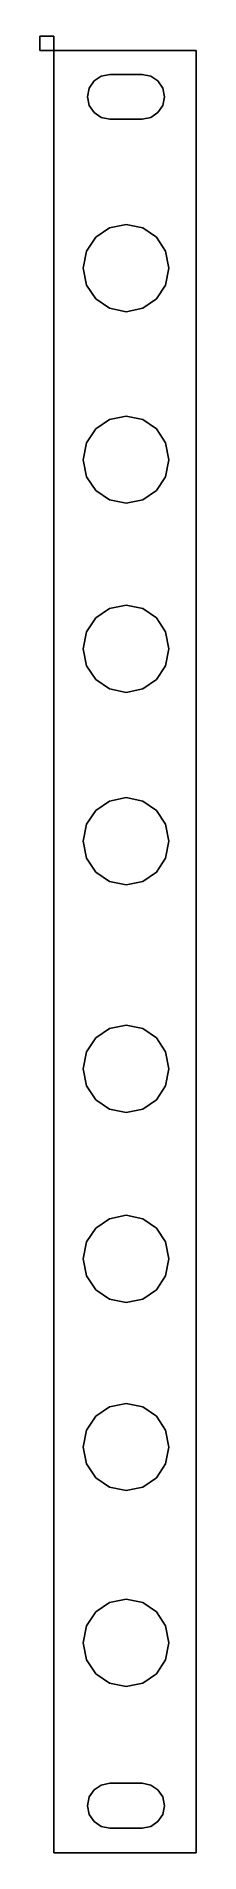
# Model space of a CAD drawing. Extents: x 4 to 15, y 3 to 133.
import ezdxf

# ---------------------------------------------------------------- set-up
doc = ezdxf.new("R2010")
doc.units = 0

msp = doc.modelspace()

# ---------------------------------------------------------------- linework, layer by layer
at = {"layer": 'Layer 1'}
for p, q in [((4.07493, 133.083), (5.0747, 133.083)), ((4.07493, 132.083), (4.07493, 133.083)), ((5.0747, 133.083), (5.0747, 132.083)), ((5.0747, 132.083), (4.07493, 132.083)), ((7.600528, 129.392136), (7.942444, 129.900605)), ((7.942444, 129.900605), (8.450783, 130.242732)), ((8.450783, 130.242732), (9.07521, 130.368)), ((9.07521, 130.368), (11.375, 130.368)), ((9.07521, 130.368), (9.07521, 130.368)), ((11.375, 130.368), (11.998831, 130.242786)), ((11.998831, 130.242786), (12.507236, 129.900746)), ((12.507236, 129.900746), (12.849484, 129.392283)), ((7.47537, 128.76784), (7.600528, 129.392136)), ((7.600528, 128.14416), (7.47537, 128.76784)), ((12.97484, 128.7678), (12.849483, 128.144118)), ((12.849484, 129.392283), (12.97484, 128.7678)), ((7.942445, 127.635738), (7.600528, 128.14416)), ((8.450784, 127.293407), (7.942445, 127.635738)), ((9.07521, 127.168), (8.450784, 127.293407)), ((11.375, 127.16796), (9.07521, 127.168)), ((11.998829, 127.293366), (11.375, 127.16796)), ((12.507235, 127.635696), (11.998829, 127.293366)), ((12.849483, 128.144118), (12.507235, 127.635696)), ((8.065413, 118.744359), (9.039517, 119.412187)), ((9.039517, 119.412187), (10.23243, 119.65708)), ((10.23243, 119.65708), (11.425195, 119.412174)), ((11.425195, 119.412174), (12.399316, 118.744385)), ((7.408674, 117.753871), (8.065413, 118.744359)), ((12.399316, 118.744385), (13.056136, 117.753923)), ((7.16786, 116.541), (7.408674, 117.753871)), ((13.056136, 117.753923), (13.297, 116.541)), ((7.408674, 115.327981), (7.16786, 116.541)), ((13.297, 116.541), (13.056136, 115.327981)), ((13.297, 116.541), (13.297, 116.541)), ((8.065413, 114.33751), (7.408674, 115.327981)), ((9.039517, 113.669764), (8.065413, 114.33751)), ((12.399316, 114.33751), (11.425195, 113.669764)), ((13.056136, 115.327981), (12.399316, 114.33751)), ((10.23243, 113.42492), (9.039517, 113.669764)), ((11.425195, 113.669764), (10.23243, 113.42492)), ((7.408674, 104.076073), (8.065413, 105.066665)), ((8.065413, 105.066665), (9.039517, 105.734532)), ((9.039517, 105.734532), (10.23243, 105.97943)), ((10.23243, 105.97943), (11.425195, 105.734322)), ((11.425195, 105.734322), (12.399316, 105.066429)), ((12.399316, 105.066429), (13.056136, 104.075929)), ((7.16786, 102.863), (7.408674, 104.076073)), ((13.056136, 104.075929), (13.297, 102.863)), ((7.408674, 101.650129), (7.16786, 102.863)), ((13.297, 102.863), (13.056136, 101.650129)), ((13.297, 102.863), (13.297, 102.863)), ((8.065413, 100.659641), (7.408674, 101.650129)), ((13.056136, 101.650129), (12.399316, 100.659641)), ((9.039517, 99.991813), (8.065413, 100.659641)), ((10.23243, 99.74692), (9.039517, 99.991813)), ((11.425195, 99.991813), (10.23243, 99.74692)), ((12.399316, 100.659641), (11.425195, 99.991813)), ((8.065413, 91.569859), (9.039517, 92.237687)), ((9.039517, 92.237687), (10.23243, 92.48258)), ((10.23243, 92.48258), (11.425195, 92.237688)), ((11.425195, 92.237688), (12.399316, 91.569848)), ((7.408674, 90.579371), (8.065413, 91.569859)), ((12.399316, 91.569848), (13.056136, 90.579353)), ((7.16786, 89.3665), (7.408674, 90.579371)), ((13.056136, 90.579353), (13.297, 89.3665)), ((7.408674, 88.153629), (7.16786, 89.3665)), ((13.297, 89.3665), (13.056136, 88.153629)), ((13.297, 89.3665), (13.297, 89.3665)), ((8.065413, 87.163141), (7.408674, 88.153629)), ((9.039517, 86.495313), (8.065413, 87.163141)), ((12.399316, 87.163141), (11.425195, 86.495313)), ((13.056136, 88.153629), (12.399316, 87.163141)), ((10.23243, 86.25042), (9.039517, 86.495313)), ((11.425195, 86.495313), (10.23243, 86.25042)), ((7.408674, 76.837073), (8.065413, 77.827665)), ((8.065413, 77.827665), (9.039517, 78.495532)), ((9.039517, 78.495532), (10.23243, 78.74043)), ((10.23243, 78.74043), (11.425195, 78.495519)), ((11.425195, 78.495519), (12.399316, 77.827654)), ((12.399316, 77.827654), (13.056136, 76.837069)), ((7.16786, 75.624), (7.408674, 76.837073)), ((13.056136, 76.837069), (13.297, 75.624)), ((7.408674, 74.411129), (7.16786, 75.624)), ((13.297, 75.624), (13.056136, 74.411129)), ((13.297, 75.624), (13.297, 75.624)), ((8.065413, 73.420641), (7.408674, 74.411129)), ((13.056136, 74.411129), (12.399316, 73.420641)), ((9.039517, 72.752813), (8.065413, 73.420641)), ((10.23243, 72.50792), (9.039517, 72.752813)), ((11.425195, 72.752813), (10.23243, 72.50792)), ((12.399316, 73.420641), (11.425195, 72.752813)), ((8.065413, 61.580965), (9.039517, 62.248832)), ((9.039517, 62.248832), (10.23243, 62.49373)), ((10.23243, 62.49373), (11.425195, 62.248819)), ((11.425195, 62.248819), (12.399316, 61.580954)), ((7.408674, 60.590373), (8.065413, 61.580965)), ((12.399316, 61.580954), (13.056136, 60.590369)), ((7.16786, 59.3773), (7.408674, 60.590373)), ((13.056136, 60.590369), (13.297, 59.3773)), ((7.408674, 58.164429), (7.16786, 59.3773)), ((13.297, 59.3773), (13.056136, 58.164429)), ((13.297, 59.3773), (13.297, 59.3773)), ((8.065413, 57.173941), (7.408674, 58.164429)), ((9.039517, 56.506113), (8.065413, 57.173941)), ((12.399316, 57.173941), (11.425195, 56.506113)), ((13.056136, 58.164429), (12.399316, 57.173941)), ((10.23243, 56.26122), (9.039517, 56.506113)), ((11.425195, 56.506113), (10.23243, 56.26122)), ((7.408674, 47.021119), (8.065413, 48.01159)), ((8.065413, 48.01159), (9.039517, 48.679336)), ((9.039517, 48.679336), (10.23243, 48.92418)), ((10.23243, 48.92418), (11.425195, 48.679345)), ((11.425195, 48.679345), (12.399316, 48.011597)), ((12.399316, 48.011597), (13.056136, 47.021122)), ((7.16786, 45.8081), (7.408674, 47.021119)), ((13.056136, 47.021122), (13.297, 45.8081)), ((7.408674, 44.595229), (7.16786, 45.8081)), ((13.297, 45.8081), (13.056136, 44.595229)), ((13.297, 45.8081), (13.297, 45.8081)), ((8.065413, 43.604741), (7.408674, 44.595229)), ((13.056136, 44.595229), (12.399316, 43.604741)), ((9.039517, 42.936913), (8.065413, 43.604741)), ((10.23243, 42.69202), (9.039517, 42.936913)), ((11.425195, 42.936913), (10.23243, 42.69202)), ((12.399316, 43.604741), (11.425195, 42.936913)), ((8.065413, 34.588359), (9.039517, 35.256187)), ((9.039517, 35.256187), (10.23243, 35.50108)), ((10.23243, 35.50108), (11.425195, 35.256188)), ((11.425195, 35.256188), (12.399316, 34.588347)), ((7.408674, 33.597871), (8.065413, 34.588359)), ((12.399316, 34.588347), (13.056136, 33.597853)), ((7.16786, 32.385), (7.408674, 33.597871)), ((13.056136, 33.597853), (13.297, 32.385)), ((7.408674, 31.171981), (7.16786, 32.385)), ((8.065413, 30.18151), (7.408674, 31.171981)), ((13.056136, 31.171981), (12.399316, 30.18151)), ((13.297, 32.385), (13.056136, 31.171981)), ((13.297, 32.385), (13.297, 32.385)), ((9.039517, 29.513764), (8.065413, 30.18151)), ((12.399316, 30.18151), (11.425195, 29.513764)), ((10.23243, 29.26892), (9.039517, 29.513764)), ((11.425195, 29.513764), (10.23243, 29.26892)), ((8.065413, 20.610959), (9.039517, 21.278787)), ((9.039517, 21.278787), (10.23243, 21.52368)), ((10.23243, 21.52368), (11.425195, 21.278788)), ((11.425195, 21.278788), (12.399316, 20.610948)), ((7.16786, 18.4076), (7.408674, 19.620471)), ((7.408674, 19.620471), (8.065413, 20.610959)), ((12.399316, 20.610948), (13.056136, 19.620453)), ((13.056136, 19.620453), (13.297, 18.4076)), ((7.408674, 17.194581), (7.16786, 18.4076)), ((13.297, 18.4076), (13.056136, 17.194581)), ((13.297, 18.4076), (13.297, 18.4076)), ((8.065413, 16.20411), (7.408674, 17.194581)), ((13.056136, 17.194581), (12.399316, 16.20411)), ((9.039517, 15.536364), (8.065413, 16.20411)), ((12.399316, 16.20411), (11.425195, 15.536364)), ((10.23243, 15.29152), (9.039517, 15.536364)), ((11.425195, 15.536364), (10.23243, 15.29152)), ((7.600528, 7.403373), (7.942444, 7.911836)), ((7.942444, 7.911836), (8.450783, 8.253876)), ((8.450783, 8.253876), (9.07521, 8.37909)), ((9.07521, 8.37909), (11.375, 8.37909)), ((9.07521, 8.37909), (9.07521, 8.37909)), ((11.375, 8.37909), (11.998831, 8.253876)), ((11.998831, 8.253876), (12.507236, 7.911836)), ((12.507236, 7.911836), (12.849484, 7.403373)), ((7.47537, 6.77889), (7.600528, 7.403373)), ((7.600528, 6.15521), (7.47537, 6.77889)), ((12.97484, 6.77889), (12.849483, 6.155208)), ((12.849484, 7.403373), (12.97484, 6.77889)), ((7.942445, 5.646788), (7.600528, 6.15521)), ((8.450784, 5.304457), (7.942445, 5.646788)), ((9.07521, 5.17905), (8.450784, 5.304457)), ((11.998829, 5.304456), (11.375, 5.17905)), ((12.507235, 5.646786), (11.998829, 5.304456)), ((12.849483, 6.155208), (12.507235, 5.646786)), ((11.375, 5.17905), (9.07521, 5.17905))]:
    msp.add_line(p, q, dxfattribs=at)
at = {"layer": 'Page 1'}
for p, q in [((15.2347, 132.083), (5.0747, 132.083)), ((5.0747, 132.083), (5.0747, 3.42723)), ((15.2347, 3.42723), (15.2347, 132.083)), ((5.0747, 3.42723), (15.2347, 3.42723))]:
    msp.add_line(p, q, dxfattribs=at)

doc.saveas('drawing.dxf')
